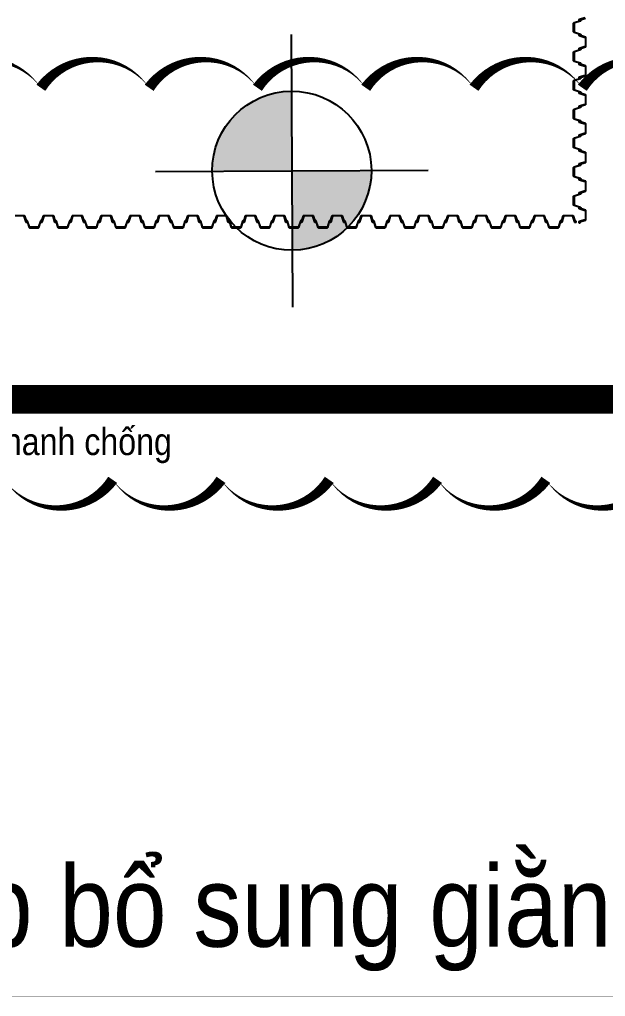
# Model space of a CAD drawing. Header units: millimetres. Extents: x -383953 to 676589, y -101685 to 196247.
# Drawn here: x 180700 to 196931, y -16955 to 10132 of the extents above; entities that cross this region are included whole.
import ezdxf
from ezdxf.enums import TextEntityAlignment as Align

# ---------------------------------------------------------------- set-up
doc = ezdxf.new("R2010")
doc.units = ezdxf.units.MM
doc.layers.get('0').update_dxf_attribs({"lineweight": 20})
doc.layers.add('NDC_S_DIM', color=1, linetype='Continuous', lineweight=15)
doc.layers.add('SHEET Pile', color=2, linetype='Continuous')
doc.layers.add('새 블$0$boring point', color=2, linetype='Continuous')
doc.styles.add('NDC_ARIAL', font='arial.ttf', dxfattribs={"width": 0.85})

# ---------------------------------------------------------------- blocks, each defined once
blk = doc.blocks.new('새 블$0$A$C76023817')
at = {"layer": '새 블$0$boring point'}
h = blk.add_hatch(color=3, dxfattribs=at)
edge = h.paths.add_edge_path()
edge.add_line((0, 0), (0, 1378))
edge.add_ellipse((0, 0), major_axis=(-120, 1373), ratio=1, start_angle=-5.0166, end_angle=84.9834)
edge.add_line((-1378, 0), (0, 0))
h = blk.add_hatch(color=3, dxfattribs=at)
edge = h.paths.add_edge_path()
edge.add_line((0, 0), (0, -1378))
edge.add_ellipse((0, 0), major_axis=(-120, 1373), ratio=1, start_angle=174.9834, end_angle=264.9834)
edge.add_line((1378, 0), (0, 0))
at = {"layer": '새 블$0$boring point', "color": 3}
for p, q in [((0, 2362), (0, -2362)), ((-2362, 0), (2362, 0))]:
    blk.add_line(p, q, dxfattribs=at)
blk.add_ellipse((0, 0), major_axis=(-2, 1378), ratio=1, start_param=4.710742435276957, end_param=10.99392774245654, dxfattribs=at)
blk = doc.blocks.new('mbhk')
at = {"layer": '새 블$0$boring point', "color": 3, "xscale": 0.001599999995588582, "yscale": 0.001599999995588582, "zscale": 0.001599999995588582, "rotation": 0.2665113246747969}
blk.add_blockref('새 블$0$A$C76023817', (188.642, -84.359), dxfattribs=at)

msp = doc.modelspace()

# ---------------------------------------------------------------- linework, layer by layer
at = {"layer": 'NDC_S_DIM', "color": 7}
for points in [[(199290, 8240, 0, 300, 0.5205671), (196290, 8240, 0, 300, 0.5205671), (193290, 8240, 0, 300, 0.5205671), (190290, 8240, 0, 300, 0.5205671), (187290, 8240, 0, 300, 0.5205671), (184290, 8240, 0, 300, 0.5205671), (181290, 8240, 0, 300, 0.5205671), (178290, 8240, 0, 300, 0.5205671), (175290, 8240, 0, 300, 0.5205671), (172290, 8240, 0, 300, 0.5205671), (169290, 8240, 0, 300, 0.5205671), (166290, 8240, 0, 300, 0.5205671), (163290, 8240, 0, 300, 0.5205671)], [(162280, -2630, 0, 300, 0.5205671), (165280, -2630, 0, 300, 0.5205671), (168280, -2630, 0, 300, 0.5205671), (171280, -2630, 0, 300, 0.5205671), (174280, -2630, 0, 300, 0.5205671), (177280, -2630, 0, 300, 0.5205671), (180280, -2630, 0, 300, 0.5205671), (183280, -2630, 0, 300, 0.5205671), (186280, -2630, 0, 300, 0.5205671), (189280, -2630, 0, 300, 0.5205671), (192280, -2630, 0, 300, 0.5205671), (195280, -2630, 0, 300, 0.5205671), (198280, -2630, 0, 300, 0.5205671)]]:
    msp.add_lwpolyline(points, format="xyseb", dxfattribs=at)
at = {"layer": 'NDC_S_DIM', "ltscale": 100, "const_width": 800}
msp.add_lwpolyline([(153600, -400), (199400, -400)], dxfattribs=at)
at = {"layer": 'NDC_S_DIM', "color": 7, "const_width": 10}
msp.add_lwpolyline([(147280, -2630), (147280, -16950), (268410, -16950)], dxfattribs=at)
at = {"layer": 'SHEET Pile'}
for points in [[(196235.7, 10089), (196072.5, 10039, 0.2992329), (196062.8, 10024.1), (196062.8, 9795.9, 0.2992329), (196072.5, 9781), (196236, 9730.8, -0.2992329), (196245.5, 9716.4), (196245.5, 9709, -0.5351003), (196225.1, 9695.2), (196209, 9700.9, -0.2992329), (196207.2, 9703.6), (196207.2, 9711, -0.5393699), (196211.4, 9713.7), (196228.6, 9706.3, 0.5393699), (196232.8, 9709), (196232.8, 9716.4, 0.2992329), (196231, 9719.1), (196059.8, 9772.6, -0.2992329), (196050, 9787.5), (196050, 10032.5, -0.2992329), (196059.8, 10047.4), (196231, 10100.9, 0.2992329), (196232.8, 10103.6), (196232.8, 10111, 0.5393699), (196228.6, 10113.7), (196211.4, 10106.3, -0.5393699), (196207.2, 10109), (196207.2, 10116.4, -0.2992329), (196209, 10119.1), (196225.1, 10124.8, -0.5351003), (196245.5, 10111), (196245.5, 10103.6, -0.2992329), (196236, 10089.2)], [(196367.5, 10181), (196204, 10130.8, 0.2992329), (196194.5, 10116.4), (196194.5, 10109, 0.5351003), (196214.9, 10095.2), (196231, 10100.9, 0.2992329), (196232.8, 10103.6), (196232.8, 10111, 0.5393699), (196228.6, 10113.7), (196211.4, 10106.3, -0.5393699), (196207.2, 10109), (196207.2, 10116.4, -0.2992329), (196209, 10119.1), (196380.2, 10172.6, 0.2992329)], [(196204.3, 9689), (196367.5, 9639, -0.2992329), (196377.2, 9624.1), (196377.2, 9395.9, -0.2992329), (196367.5, 9381), (196204, 9330.8, 0.2992329), (196194.5, 9316.4), (196194.5, 9309, 0.5351003), (196214.9, 9295.2), (196231, 9300.9, 0.2992329), (196232.8, 9303.6), (196232.8, 9311, 0.5393699), (196228.6, 9313.7), (196211.4, 9306.3, -0.5393699), (196207.2, 9309), (196207.2, 9316.4, -0.2992329), (196209, 9319.1), (196380.2, 9372.6, 0.2992329), (196390, 9387.5), (196390, 9632.5, 0.2992329), (196380.2, 9647.4), (196209, 9700.9, -0.2992329), (196207.2, 9703.6), (196207.2, 9711, -0.5393699), (196211.4, 9713.7), (196228.6, 9706.3, 0.5393699), (196232.8, 9709), (196232.8, 9716.4, 0.2992329), (196231, 9719.1), (196214.9, 9724.8, 0.5351003), (196194.5, 9711), (196194.5, 9703.6, 0.2992329), (196204, 9689.2)], [(196235.7, 9289), (196072.5, 9239, 0.2992329), (196062.8, 9224.1), (196062.8, 8995.9, 0.2992329), (196072.5, 8981), (196236, 8930.8, -0.2992329), (196245.5, 8916.4), (196245.5, 8909, -0.5351003), (196225.1, 8895.2), (196209, 8900.9, -0.2992329), (196207.2, 8903.6), (196207.2, 8911, -0.5393699), (196211.4, 8913.7), (196228.6, 8906.3, 0.5393699), (196232.8, 8909), (196232.8, 8916.4, 0.2992329), (196231, 8919.1), (196059.8, 8972.6, -0.2992329), (196050, 8987.5), (196050, 9232.5, -0.2992329), (196059.8, 9247.4), (196231, 9300.9, 0.2992329), (196232.8, 9303.6), (196232.8, 9311, 0.5393699), (196228.6, 9313.7), (196211.4, 9306.3, -0.5393699), (196207.2, 9309), (196207.2, 9316.4, -0.2992329), (196209, 9319.1), (196225.1, 9324.8, -0.5351003), (196245.5, 9311), (196245.5, 9303.6, -0.2992329), (196236, 9289.2)], [(196204.3, 8889), (196367.5, 8839, -0.2992329), (196377.2, 8824.1), (196377.2, 8595.9, -0.2992329), (196367.5, 8581), (196204, 8530.8, 0.2992329), (196194.5, 8516.4), (196194.5, 8509, 0.5351003), (196214.9, 8495.2), (196231, 8500.9, 0.2992329), (196232.8, 8503.6), (196232.8, 8511, 0.5393699), (196228.6, 8513.7), (196211.4, 8506.3, -0.5393699), (196207.2, 8509), (196207.2, 8516.4, -0.2992329), (196209, 8519.1), (196380.2, 8572.6, 0.2992329), (196390, 8587.5), (196390, 8832.5, 0.2992329), (196380.2, 8847.4), (196209, 8900.9, -0.2992329), (196207.2, 8903.6), (196207.2, 8911, -0.5393699), (196211.4, 8913.7), (196228.6, 8906.3, 0.5393699), (196232.8, 8909), (196232.8, 8916.4, 0.2992329), (196231, 8919.1), (196214.9, 8924.8, 0.5351003), (196194.5, 8911), (196194.5, 8903.6, 0.2992329), (196204, 8889.2)], [(196235.7, 8489), (196072.5, 8439, 0.2992329), (196062.8, 8424.1), (196062.8, 8195.9, 0.2992329), (196072.5, 8181), (196236, 8130.8, -0.2992329), (196245.5, 8116.4), (196245.5, 8109, -0.5351003), (196225.1, 8095.2), (196209, 8100.9, -0.2992329), (196207.2, 8103.6), (196207.2, 8111, -0.5393699), (196211.4, 8113.7), (196228.6, 8106.3, 0.5393699), (196232.8, 8109), (196232.8, 8116.4, 0.2992329), (196231, 8119.1), (196059.8, 8172.6, -0.2992329), (196050, 8187.5), (196050, 8432.5, -0.2992329), (196059.8, 8447.4), (196231, 8500.9, 0.2992329), (196232.8, 8503.6), (196232.8, 8511, 0.5393699), (196228.6, 8513.7), (196211.4, 8506.3, -0.5393699), (196207.2, 8509), (196207.2, 8516.4, -0.2992329), (196209, 8519.1), (196225.1, 8524.8, -0.5351003), (196245.5, 8511), (196245.5, 8503.6, -0.2992329), (196236, 8489.2)], [(196204.3, 8089), (196367.5, 8039, -0.2992329), (196377.2, 8024.1), (196377.2, 7795.9, -0.2992329), (196367.5, 7781), (196204, 7730.8, 0.2992329), (196194.5, 7716.4), (196194.5, 7709, 0.5351003), (196214.9, 7695.2), (196231, 7700.9, 0.2992329), (196232.8, 7703.6), (196232.8, 7711, 0.5393699), (196228.6, 7713.7), (196211.4, 7706.3, -0.5393699), (196207.2, 7709), (196207.2, 7716.4, -0.2992329), (196209, 7719.1), (196380.2, 7772.6, 0.2992329), (196390, 7787.5), (196390, 8032.5, 0.2992329), (196380.2, 8047.4), (196209, 8100.9, -0.2992329), (196207.2, 8103.6), (196207.2, 8111, -0.5393699), (196211.4, 8113.7), (196228.6, 8106.3, 0.5393699), (196232.8, 8109), (196232.8, 8116.4, 0.2992329), (196231, 8119.1), (196214.9, 8124.8, 0.5351003), (196194.5, 8111), (196194.5, 8103.6, 0.2992329), (196204, 8089.2)], [(196235.7, 7689), (196072.5, 7639, 0.2992329), (196062.8, 7624.1), (196062.8, 7395.9, 0.2992329), (196072.5, 7381), (196236, 7330.8, -0.2992329), (196245.5, 7316.4), (196245.5, 7309, -0.5351003), (196225.1, 7295.2), (196209, 7300.9, -0.2992329), (196207.2, 7303.6), (196207.2, 7311, -0.5393699), (196211.4, 7313.7), (196228.6, 7306.3, 0.5393699), (196232.8, 7309), (196232.8, 7316.4, 0.2992329), (196231, 7319.1), (196059.8, 7372.6, -0.2992329), (196050, 7387.5), (196050, 7632.5, -0.2992329), (196059.8, 7647.4), (196231, 7700.9, 0.2992329), (196232.8, 7703.6), (196232.8, 7711, 0.5393699), (196228.6, 7713.7), (196211.4, 7706.3, -0.5393699), (196207.2, 7709), (196207.2, 7716.4, -0.2992329), (196209, 7719.1), (196225.1, 7724.8, -0.5351003), (196245.5, 7711), (196245.5, 7703.6, -0.2992329), (196236, 7689.2)], [(196204.3, 7289), (196367.5, 7239, -0.2992329), (196377.2, 7224.1), (196377.2, 6995.9, -0.2992329), (196367.5, 6981), (196204, 6930.8, 0.2992329), (196194.5, 6916.4), (196194.5, 6909, 0.5351003), (196214.9, 6895.2), (196231, 6900.9, 0.2992329), (196232.8, 6903.6), (196232.8, 6911, 0.5393699), (196228.6, 6913.7), (196211.4, 6906.3, -0.5393699), (196207.2, 6909), (196207.2, 6916.4, -0.2992329), (196209, 6919.1), (196380.2, 6972.6, 0.2992329), (196390, 6987.5), (196390, 7232.5, 0.2992329), (196380.2, 7247.4), (196209, 7300.9, -0.2992329), (196207.2, 7303.6), (196207.2, 7311, -0.5393699), (196211.4, 7313.7), (196228.6, 7306.3, 0.5393699), (196232.8, 7309), (196232.8, 7316.4, 0.2992329), (196231, 7319.1), (196214.9, 7324.8, 0.5351003), (196194.5, 7311), (196194.5, 7303.6, 0.2992329), (196204, 7289.2)], [(196235.7, 6889), (196072.5, 6839, 0.2992329), (196062.8, 6824.1), (196062.8, 6595.9, 0.2992329), (196072.5, 6581), (196236, 6530.8, -0.2992329), (196245.5, 6516.4), (196245.5, 6509, -0.5351003), (196225.1, 6495.2), (196209, 6500.9, -0.2992329), (196207.2, 6503.6), (196207.2, 6511, -0.5393699), (196211.4, 6513.7), (196228.6, 6506.3, 0.5393699), (196232.8, 6509), (196232.8, 6516.4, 0.2992329), (196231, 6519.1), (196059.8, 6572.6, -0.2992329), (196050, 6587.5), (196050, 6832.5, -0.2992329), (196059.8, 6847.4), (196231, 6900.9, 0.2992329), (196232.8, 6903.6), (196232.8, 6911, 0.5393699), (196228.6, 6913.7), (196211.4, 6906.3, -0.5393699), (196207.2, 6909), (196207.2, 6916.4, -0.2992329), (196209, 6919.1), (196225.1, 6924.8, -0.5351003), (196245.5, 6911), (196245.5, 6903.6, -0.2992329), (196236, 6889.2)], [(196204.3, 6489), (196367.5, 6439, -0.2992329), (196377.2, 6424.1), (196377.2, 6195.9, -0.2992329), (196367.5, 6181), (196204, 6130.8, 0.2992329), (196194.5, 6116.4), (196194.5, 6109, 0.5351003), (196214.9, 6095.2), (196231, 6100.9, 0.2992329), (196232.8, 6103.6), (196232.8, 6111, 0.5393699), (196228.6, 6113.7), (196211.4, 6106.3, -0.5393699), (196207.2, 6109), (196207.2, 6116.4, -0.2992329), (196209, 6119.1), (196380.2, 6172.6, 0.2992329), (196390, 6187.5), (196390, 6432.5, 0.2992329), (196380.2, 6447.4), (196209, 6500.9, -0.2992329), (196207.2, 6503.6), (196207.2, 6511, -0.5393699), (196211.4, 6513.7), (196228.6, 6506.3, 0.5393699), (196232.8, 6509), (196232.8, 6516.4, 0.2992329), (196231, 6519.1), (196214.9, 6524.8, 0.5351003), (196194.5, 6511), (196194.5, 6503.6, 0.2992329), (196204, 6489.2)], [(196235.7, 6089), (196072.5, 6039, 0.2992329), (196062.8, 6024.1), (196062.8, 5795.9, 0.2992329), (196072.5, 5781), (196236, 5730.8, -0.2992329), (196245.5, 5716.4), (196245.5, 5709, -0.5351003), (196225.1, 5695.2), (196209, 5700.9, -0.2992329), (196207.2, 5703.6), (196207.2, 5711, -0.5393699), (196211.4, 5713.7), (196228.6, 5706.3, 0.5393699), (196232.8, 5709), (196232.8, 5716.4, 0.2992329), (196231, 5719.1), (196059.8, 5772.6, -0.2992329), (196050, 5787.5), (196050, 6032.5, -0.2992329), (196059.8, 6047.4), (196231, 6100.9, 0.2992329), (196232.8, 6103.6), (196232.8, 6111, 0.5393699), (196228.6, 6113.7), (196211.4, 6106.3, -0.5393699), (196207.2, 6109), (196207.2, 6116.4, -0.2992329), (196209, 6119.1), (196225.1, 6124.8, -0.5351003), (196245.5, 6111), (196245.5, 6103.6, -0.2992329), (196236, 6089.2)], [(196204.3, 5689), (196367.5, 5639, -0.2992329), (196377.2, 5624.1), (196377.2, 5395.9, -0.2992329), (196367.5, 5381), (196204, 5330.8, 0.2992329), (196194.5, 5316.4), (196194.5, 5309, 0.5351003), (196214.9, 5295.2), (196231, 5300.9, 0.2992329), (196232.8, 5303.6), (196232.8, 5311, 0.5393699), (196228.6, 5313.7), (196211.4, 5306.3, -0.5393699), (196207.2, 5309), (196207.2, 5316.4, -0.2992329), (196209, 5319.1), (196380.2, 5372.6, 0.2992329), (196390, 5387.5), (196390, 5632.5, 0.2992329), (196380.2, 5647.4), (196209, 5700.9, -0.2992329), (196207.2, 5703.6), (196207.2, 5711, -0.5393699), (196211.4, 5713.7), (196228.6, 5706.3, 0.5393699), (196232.8, 5709), (196232.8, 5716.4, 0.2992329), (196231, 5719.1), (196214.9, 5724.8, 0.5351003), (196194.5, 5711), (196194.5, 5703.6, 0.2992329), (196204, 5689.2)], [(196235.7, 5289), (196072.5, 5239, 0.2992329), (196062.8, 5224.1), (196062.8, 4995.9, 0.2992329), (196072.5, 4981), (196236, 4930.8, -0.2992329), (196245.5, 4916.4), (196245.5, 4909, -0.5351003), (196225.1, 4895.2), (196209, 4900.9, -0.2992329), (196207.2, 4903.6), (196207.2, 4911, -0.5393699), (196211.4, 4913.7), (196228.6, 4906.3, 0.5393699), (196232.8, 4909), (196232.8, 4916.4, 0.2992329), (196231, 4919.1), (196059.8, 4972.6, -0.2992329), (196050, 4987.5), (196050, 5232.5, -0.2992329), (196059.8, 5247.4), (196231, 5300.9, 0.2992329), (196232.8, 5303.6), (196232.8, 5311, 0.5393699), (196228.6, 5313.7), (196211.4, 5306.3, -0.5393699), (196207.2, 5309), (196207.2, 5316.4, -0.2992329), (196209, 5319.1), (196225.1, 5324.8, -0.5351003), (196245.5, 5311), (196245.5, 5303.6, -0.2992329), (196236, 5289.2)], [(196204.3, 4889), (196367.5, 4839, -0.2992329), (196377.2, 4824.1), (196377.2, 4595.9, -0.2992329), (196367.5, 4581), (196204, 4530.8, 0.2992329), (196194.5, 4516.4), (196194.5, 4509, 0.5351003), (196214.9, 4495.2), (196231, 4500.9, 0.2992329), (196232.8, 4503.6), (196232.8, 4511, 0.5393699), (196228.6, 4513.7), (196211.4, 4506.3, -0.5393699), (196207.2, 4509), (196207.2, 4516.4, -0.2992329), (196209, 4519.1), (196380.2, 4572.6, 0.2992329), (196390, 4587.5), (196390, 4832.5, 0.2992329), (196380.2, 4847.4), (196209, 4900.9, -0.2992329), (196207.2, 4903.6), (196207.2, 4911, -0.5393699), (196211.4, 4913.7), (196228.6, 4906.3, 0.5393699), (196232.8, 4909), (196232.8, 4916.4, 0.2992329), (196231, 4919.1), (196214.9, 4924.8, 0.5351003), (196194.5, 4911), (196194.5, 4903.6, 0.2992329), (196204, 4889.2)], [(180577.5, 4700.2), (180822.5, 4700.2, -0.2992329), (180837.4, 4690.4), (180890.9, 4519.2, 0.2992329), (180893.6, 4517.4), (180901, 4517.4, 0.5393699), (180903.7, 4521.5), (180896.3, 4538.8, -0.5393699), (180899, 4542.9), (180906.4, 4542.9, -0.2992329), (180909.1, 4541.1), (180914.8, 4525.1, -0.5351003), (180901, 4504.6), (180893.6, 4504.6, -0.2992329), (180879.2, 4514.1)], [(180879, 4514.4), (180829, 4677.6, 0.2992329), (180814.1, 4687.4), (180585.9, 4687.4, 0.2992329)], [(181679, 4514.4), (181629, 4677.6, 0.2992329), (181614.1, 4687.4), (181385.9, 4687.4, 0.2992329), (181371, 4677.6), (181320.8, 4514.1, -0.2992329), (181306.4, 4504.6), (181299, 4504.6, -0.5351003), (181285.2, 4525.1), (181290.9, 4541.1, -0.2992329), (181293.6, 4542.9), (181301, 4542.9, -0.5393699), (181303.7, 4538.8), (181296.3, 4521.5, 0.5393699), (181299, 4517.4), (181306.4, 4517.4, 0.2992329), (181309.1, 4519.2), (181362.6, 4690.4, -0.2992329), (181377.5, 4700.2), (181622.5, 4700.2, -0.2992329), (181637.4, 4690.4), (181690.9, 4519.2, 0.2992329), (181693.6, 4517.4), (181701, 4517.4, 0.5393699), (181703.7, 4521.5), (181696.3, 4538.8, -0.5393699), (181699, 4542.9), (181706.4, 4542.9, -0.2992329), (181709.1, 4541.1), (181714.8, 4525.1, -0.5351003), (181701, 4504.6), (181693.6, 4504.6, -0.2992329), (181679.2, 4514.1)], [(182479, 4514.4), (182429, 4677.6, 0.2992329), (182414.1, 4687.4), (182185.9, 4687.4, 0.2992329), (182171, 4677.6), (182120.8, 4514.1, -0.2992329), (182106.4, 4504.6), (182099, 4504.6, -0.5351003), (182085.2, 4525.1), (182090.9, 4541.1, -0.2992329), (182093.6, 4542.9), (182101, 4542.9, -0.5393699), (182103.7, 4538.8), (182096.3, 4521.5, 0.5393699), (182099, 4517.4), (182106.4, 4517.4, 0.2992329), (182109.1, 4519.2), (182162.6, 4690.4, -0.2992329), (182177.5, 4700.2), (182422.5, 4700.2, -0.2992329), (182437.4, 4690.4), (182490.9, 4519.2, 0.2992329), (182493.6, 4517.4), (182501, 4517.4, 0.5393699), (182503.7, 4521.5), (182496.3, 4538.8, -0.5393699), (182499, 4542.9), (182506.4, 4542.9, -0.2992329), (182509.1, 4541.1), (182514.8, 4525.1, -0.5351003), (182501, 4504.6), (182493.6, 4504.6, -0.2992329), (182479.2, 4514.1)], [(183279, 4514.4), (183229, 4677.6, 0.2992329), (183214.1, 4687.4), (182985.9, 4687.4, 0.2992329), (182971, 4677.6), (182920.8, 4514.1, -0.2992329), (182906.4, 4504.6), (182899, 4504.6, -0.5351003), (182885.2, 4525.1), (182890.9, 4541.1, -0.2992329), (182893.6, 4542.9), (182901, 4542.9, -0.5393699), (182903.7, 4538.8), (182896.3, 4521.5, 0.5393699), (182899, 4517.4), (182906.4, 4517.4, 0.2992329), (182909.1, 4519.2), (182962.6, 4690.4, -0.2992329), (182977.5, 4700.2), (183222.5, 4700.2, -0.2992329), (183237.4, 4690.4), (183290.9, 4519.2, 0.2992329), (183293.6, 4517.4), (183301, 4517.4, 0.5393699), (183303.7, 4521.5), (183296.3, 4538.8, -0.5393699), (183299, 4542.9), (183306.4, 4542.9, -0.2992329), (183309.1, 4541.1), (183314.8, 4525.1, -0.5351003), (183301, 4504.6), (183293.6, 4504.6, -0.2992329), (183279.2, 4514.1)], [(184079, 4514.4), (184029, 4677.6, 0.2992329), (184014.1, 4687.4), (183785.9, 4687.4, 0.2992329), (183771, 4677.6), (183720.8, 4514.1, -0.2992329), (183706.4, 4504.6), (183699, 4504.6, -0.5351003), (183685.2, 4525.1), (183690.9, 4541.1, -0.2992329), (183693.6, 4542.9), (183701, 4542.9, -0.5393699), (183703.7, 4538.8), (183696.3, 4521.5, 0.5393699), (183699, 4517.4), (183706.4, 4517.4, 0.2992329), (183709.1, 4519.2), (183762.6, 4690.4, -0.2992329), (183777.5, 4700.2), (184022.5, 4700.2, -0.2992329), (184037.4, 4690.4), (184090.9, 4519.2, 0.2992329), (184093.6, 4517.4), (184101, 4517.4, 0.5393699), (184103.7, 4521.5), (184096.3, 4538.8, -0.5393699), (184099, 4542.9), (184106.4, 4542.9, -0.2992329), (184109.1, 4541.1), (184114.8, 4525.1, -0.5351003), (184101, 4504.6), (184093.6, 4504.6, -0.2992329), (184079.2, 4514.1)], [(184879, 4514.4), (184829, 4677.6, 0.2992329), (184814.1, 4687.4), (184585.9, 4687.4, 0.2992329), (184571, 4677.6), (184520.8, 4514.1, -0.2992329), (184506.4, 4504.6), (184499, 4504.6, -0.5351003), (184485.2, 4525.1), (184490.9, 4541.1, -0.2992329), (184493.6, 4542.9), (184501, 4542.9, -0.5393699), (184503.7, 4538.8), (184496.3, 4521.5, 0.5393699), (184499, 4517.4), (184506.4, 4517.4, 0.2992329), (184509.1, 4519.2), (184562.6, 4690.4, -0.2992329), (184577.5, 4700.2), (184822.5, 4700.2, -0.2992329), (184837.4, 4690.4), (184890.9, 4519.2, 0.2992329), (184893.6, 4517.4), (184901, 4517.4, 0.5393699), (184903.7, 4521.5), (184896.3, 4538.8, -0.5393699), (184899, 4542.9), (184906.4, 4542.9, -0.2992329), (184909.1, 4541.1), (184914.8, 4525.1, -0.5351003), (184901, 4504.6), (184893.6, 4504.6, -0.2992329), (184879.2, 4514.1)], [(185679, 4514.4), (185629, 4677.6, 0.2992329), (185614.1, 4687.4), (185385.9, 4687.4, 0.2992329), (185371, 4677.6), (185320.8, 4514.1, -0.2992329), (185306.4, 4504.6), (185299, 4504.6, -0.5351003), (185285.2, 4525.1), (185290.9, 4541.1, -0.2992329), (185293.6, 4542.9), (185301, 4542.9, -0.5393699), (185303.7, 4538.8), (185296.3, 4521.5, 0.5393699), (185299, 4517.4), (185306.4, 4517.4, 0.2992329), (185309.1, 4519.2), (185362.6, 4690.4, -0.2992329), (185377.5, 4700.2), (185622.5, 4700.2, -0.2992329), (185637.4, 4690.4), (185690.9, 4519.2, 0.2992329), (185693.6, 4517.4), (185701, 4517.4, 0.5393699), (185703.7, 4521.5), (185696.3, 4538.8, -0.5393699), (185699, 4542.9), (185706.4, 4542.9, -0.2992329), (185709.1, 4541.1), (185714.8, 4525.1, -0.5351003), (185701, 4504.6), (185693.6, 4504.6, -0.2992329), (185679.2, 4514.1)], [(186479, 4514.4), (186429, 4677.6, 0.2992329), (186414.1, 4687.4), (186185.9, 4687.4, 0.2992329), (186171, 4677.6), (186120.8, 4514.1, -0.2992329), (186106.4, 4504.6), (186099, 4504.6, -0.5351003), (186085.2, 4525.1), (186090.9, 4541.1, -0.2992329), (186093.6, 4542.9), (186101, 4542.9, -0.5393699), (186103.7, 4538.8), (186096.3, 4521.5, 0.5393699), (186099, 4517.4), (186106.4, 4517.4, 0.2992329), (186109.1, 4519.2), (186162.6, 4690.4, -0.2992329), (186177.5, 4700.2), (186422.5, 4700.2, -0.2992329), (186437.4, 4690.4), (186490.9, 4519.2, 0.2992329), (186493.6, 4517.4), (186501, 4517.4, 0.5393699), (186503.7, 4521.5), (186496.3, 4538.8, -0.5393699), (186499, 4542.9), (186506.4, 4542.9, -0.2992329), (186509.1, 4541.1), (186514.8, 4525.1, -0.5351003), (186501, 4504.6), (186493.6, 4504.6, -0.2992329), (186479.2, 4514.1)], [(187279, 4514.4), (187229, 4677.6, 0.2992329), (187214.1, 4687.4), (186985.9, 4687.4, 0.2992329), (186971, 4677.6), (186920.8, 4514.1, -0.2992329), (186906.4, 4504.6), (186899, 4504.6, -0.5351003), (186885.2, 4525.1), (186890.9, 4541.1, -0.2992329), (186893.6, 4542.9), (186901, 4542.9, -0.5393699), (186903.7, 4538.8), (186896.3, 4521.5, 0.5393699), (186899, 4517.4), (186906.4, 4517.4, 0.2992329), (186909.1, 4519.2), (186962.6, 4690.4, -0.2992329), (186977.5, 4700.2), (187222.5, 4700.2, -0.2992329), (187237.4, 4690.4), (187290.9, 4519.2, 0.2992329), (187293.6, 4517.4), (187301, 4517.4, 0.5393699), (187303.7, 4521.5), (187296.3, 4538.8, -0.5393699), (187299, 4542.9), (187306.4, 4542.9, -0.2992329), (187309.1, 4541.1), (187314.8, 4525.1, -0.5351003), (187301, 4504.6), (187293.6, 4504.6, -0.2992329), (187279.2, 4514.1)], [(188079, 4514.4), (188029, 4677.6, 0.2992329), (188014.1, 4687.4), (187785.9, 4687.4, 0.2992329), (187771, 4677.6), (187720.8, 4514.1, -0.2992329), (187706.4, 4504.6), (187699, 4504.6, -0.5351003), (187685.2, 4525.1), (187690.9, 4541.1, -0.2992329), (187693.6, 4542.9), (187701, 4542.9, -0.5393699), (187703.7, 4538.8), (187696.3, 4521.5, 0.5393699), (187699, 4517.4), (187706.4, 4517.4, 0.2992329), (187709.1, 4519.2), (187762.6, 4690.4, -0.2992329), (187777.5, 4700.2), (188022.5, 4700.2, -0.2992329), (188037.4, 4690.4), (188090.9, 4519.2, 0.2992329), (188093.6, 4517.4), (188101, 4517.4, 0.5393699), (188103.7, 4521.5), (188096.3, 4538.8, -0.5393699), (188099, 4542.9), (188106.4, 4542.9, -0.2992329), (188109.1, 4541.1), (188114.8, 4525.1, -0.5351003), (188101, 4504.6), (188093.6, 4504.6, -0.2992329), (188079.2, 4514.1)], [(188879, 4514.4), (188829, 4677.6, 0.2992329), (188814.1, 4687.4), (188585.9, 4687.4, 0.2992329), (188571, 4677.6), (188520.8, 4514.1, -0.2992329), (188506.4, 4504.6), (188499, 4504.6, -0.5351003), (188485.2, 4525.1), (188490.9, 4541.1, -0.2992329), (188493.6, 4542.9), (188501, 4542.9, -0.5393699), (188503.7, 4538.8), (188496.3, 4521.5, 0.5393699), (188499, 4517.4), (188506.4, 4517.4, 0.2992329), (188509.1, 4519.2), (188562.6, 4690.4, -0.2992329), (188577.5, 4700.2), (188822.5, 4700.2, -0.2992329), (188837.4, 4690.4), (188890.9, 4519.2, 0.2992329), (188893.6, 4517.4), (188901, 4517.4, 0.5393699), (188903.7, 4521.5), (188896.3, 4538.8, -0.5393699), (188899, 4542.9), (188906.4, 4542.9, -0.2992329), (188909.1, 4541.1), (188914.8, 4525.1, -0.5351003), (188901, 4504.6), (188893.6, 4504.6, -0.2992329), (188879.2, 4514.1)], [(189679, 4514.4), (189629, 4677.6, 0.2992329), (189614.1, 4687.4), (189385.9, 4687.4, 0.2992329), (189371, 4677.6), (189320.8, 4514.1, -0.2992329), (189306.4, 4504.6), (189299, 4504.6, -0.5351003), (189285.2, 4525.1), (189290.9, 4541.1, -0.2992329), (189293.6, 4542.9), (189301, 4542.9, -0.5393699), (189303.7, 4538.8), (189296.3, 4521.5, 0.5393699), (189299, 4517.4), (189306.4, 4517.4, 0.2992329), (189309.1, 4519.2), (189362.6, 4690.4, -0.2992329), (189377.5, 4700.2), (189622.5, 4700.2, -0.2992329), (189637.4, 4690.4), (189690.9, 4519.2, 0.2992329), (189693.6, 4517.4), (189701, 4517.4, 0.5393699), (189703.7, 4521.5), (189696.3, 4538.8, -0.5393699), (189699, 4542.9), (189706.4, 4542.9, -0.2992329), (189709.1, 4541.1), (189714.8, 4525.1, -0.5351003), (189701, 4504.6), (189693.6, 4504.6, -0.2992329), (189679.2, 4514.1)], [(190479, 4514.4), (190429, 4677.6, 0.2992329), (190414.1, 4687.4), (190185.9, 4687.4, 0.2992329), (190171, 4677.6), (190120.8, 4514.1, -0.2992329), (190106.4, 4504.6), (190099, 4504.6, -0.5351003), (190085.2, 4525.1), (190090.9, 4541.1, -0.2992329), (190093.6, 4542.9), (190101, 4542.9, -0.5393699), (190103.7, 4538.8), (190096.3, 4521.5, 0.5393699), (190099, 4517.4), (190106.4, 4517.4, 0.2992329), (190109.1, 4519.2), (190162.6, 4690.4, -0.2992329), (190177.5, 4700.2), (190422.5, 4700.2, -0.2992329), (190437.4, 4690.4), (190490.9, 4519.2, 0.2992329), (190493.6, 4517.4), (190501, 4517.4, 0.5393699), (190503.7, 4521.5), (190496.3, 4538.8, -0.5393699), (190499, 4542.9), (190506.4, 4542.9, -0.2992329), (190509.1, 4541.1), (190514.8, 4525.1, -0.5351003), (190501, 4504.6), (190493.6, 4504.6, -0.2992329), (190479.2, 4514.1)], [(191279, 4514.4), (191229, 4677.6, 0.2992329), (191214.1, 4687.4), (190985.9, 4687.4, 0.2992329), (190971, 4677.6), (190920.8, 4514.1, -0.2992329), (190906.4, 4504.6), (190899, 4504.6, -0.5351003), (190885.2, 4525.1), (190890.9, 4541.1, -0.2992329), (190893.6, 4542.9), (190901, 4542.9, -0.5393699), (190903.7, 4538.8), (190896.3, 4521.5, 0.5393699), (190899, 4517.4), (190906.4, 4517.4, 0.2992329), (190909.1, 4519.2), (190962.6, 4690.4, -0.2992329), (190977.5, 4700.2), (191222.5, 4700.2, -0.2992329), (191237.4, 4690.4), (191290.9, 4519.2, 0.2992329), (191293.6, 4517.4), (191301, 4517.4, 0.5393699), (191303.7, 4521.5), (191296.3, 4538.8, -0.5393699), (191299, 4542.9), (191306.4, 4542.9, -0.2992329), (191309.1, 4541.1), (191314.8, 4525.1, -0.5351003), (191301, 4504.6), (191293.6, 4504.6, -0.2992329), (191279.2, 4514.1)], [(192079, 4514.4), (192029, 4677.6, 0.2992329), (192014.1, 4687.4), (191785.9, 4687.4, 0.2992329), (191771, 4677.6), (191720.8, 4514.1, -0.2992329), (191706.4, 4504.6), (191699, 4504.6, -0.5351003), (191685.2, 4525.1), (191690.9, 4541.1, -0.2992329), (191693.6, 4542.9), (191701, 4542.9, -0.5393699), (191703.7, 4538.8), (191696.3, 4521.5, 0.5393699), (191699, 4517.4), (191706.4, 4517.4, 0.2992329), (191709.1, 4519.2), (191762.6, 4690.4, -0.2992329), (191777.5, 4700.2), (192022.5, 4700.2, -0.2992329), (192037.4, 4690.4), (192090.9, 4519.2, 0.2992329), (192093.6, 4517.4), (192101, 4517.4, 0.5393699), (192103.7, 4521.5), (192096.3, 4538.8, -0.5393699), (192099, 4542.9), (192106.4, 4542.9, -0.2992329), (192109.1, 4541.1), (192114.8, 4525.1, -0.5351003), (192101, 4504.6), (192093.6, 4504.6, -0.2992329), (192079.2, 4514.1)], [(192879, 4514.4), (192829, 4677.6, 0.2992329), (192814.1, 4687.4), (192585.9, 4687.4, 0.2992329), (192571, 4677.6), (192520.8, 4514.1, -0.2992329), (192506.4, 4504.6), (192499, 4504.6, -0.5351003), (192485.2, 4525.1), (192490.9, 4541.1, -0.2992329), (192493.6, 4542.9), (192501, 4542.9, -0.5393699), (192503.7, 4538.8), (192496.3, 4521.5, 0.5393699), (192499, 4517.4), (192506.4, 4517.4, 0.2992329), (192509.1, 4519.2), (192562.6, 4690.4, -0.2992329), (192577.5, 4700.2), (192822.5, 4700.2, -0.2992329), (192837.4, 4690.4), (192890.9, 4519.2, 0.2992329), (192893.6, 4517.4), (192901, 4517.4, 0.5393699), (192903.7, 4521.5), (192896.3, 4538.8, -0.5393699), (192899, 4542.9), (192906.4, 4542.9, -0.2992329), (192909.1, 4541.1), (192914.8, 4525.1, -0.5351003), (192901, 4504.6), (192893.6, 4504.6, -0.2992329), (192879.2, 4514.1)], [(193679, 4514.4), (193629, 4677.6, 0.2992329), (193614.1, 4687.4), (193385.9, 4687.4, 0.2992329), (193371, 4677.6), (193320.8, 4514.1, -0.2992329), (193306.4, 4504.6), (193299, 4504.6, -0.5351003), (193285.2, 4525.1), (193290.9, 4541.1, -0.2992329), (193293.6, 4542.9), (193301, 4542.9, -0.5393699), (193303.7, 4538.8), (193296.3, 4521.5, 0.5393699), (193299, 4517.4), (193306.4, 4517.4, 0.2992329), (193309.1, 4519.2), (193362.6, 4690.4, -0.2992329), (193377.5, 4700.2), (193622.5, 4700.2, -0.2992329), (193637.4, 4690.4), (193690.9, 4519.2, 0.2992329), (193693.6, 4517.4), (193701, 4517.4, 0.5393699), (193703.7, 4521.5), (193696.3, 4538.8, -0.5393699), (193699, 4542.9), (193706.4, 4542.9, -0.2992329), (193709.1, 4541.1), (193714.8, 4525.1, -0.5351003), (193701, 4504.6), (193693.6, 4504.6, -0.2992329), (193679.2, 4514.1)], [(194479, 4514.4), (194429, 4677.6, 0.2992329), (194414.1, 4687.4), (194185.9, 4687.4, 0.2992329), (194171, 4677.6), (194120.8, 4514.1, -0.2992329), (194106.4, 4504.6), (194099, 4504.6, -0.5351003), (194085.2, 4525.1), (194090.9, 4541.1, -0.2992329), (194093.6, 4542.9), (194101, 4542.9, -0.5393699), (194103.7, 4538.8), (194096.3, 4521.5, 0.5393699), (194099, 4517.4), (194106.4, 4517.4, 0.2992329), (194109.1, 4519.2), (194162.6, 4690.4, -0.2992329), (194177.5, 4700.2), (194422.5, 4700.2, -0.2992329), (194437.4, 4690.4), (194490.9, 4519.2, 0.2992329), (194493.6, 4517.4), (194501, 4517.4, 0.5393699), (194503.7, 4521.5), (194496.3, 4538.8, -0.5393699), (194499, 4542.9), (194506.4, 4542.9, -0.2992329), (194509.1, 4541.1), (194514.8, 4525.1, -0.5351003), (194501, 4504.6), (194493.6, 4504.6, -0.2992329), (194479.2, 4514.1)], [(195279, 4514.4), (195229, 4677.6, 0.2992329), (195214.1, 4687.4), (194985.9, 4687.4, 0.2992329), (194971, 4677.6), (194920.8, 4514.1, -0.2992329), (194906.4, 4504.6), (194899, 4504.6, -0.5351003), (194885.2, 4525.1), (194890.9, 4541.1, -0.2992329), (194893.6, 4542.9), (194901, 4542.9, -0.5393699), (194903.7, 4538.8), (194896.3, 4521.5, 0.5393699), (194899, 4517.4), (194906.4, 4517.4, 0.2992329), (194909.1, 4519.2), (194962.6, 4690.4, -0.2992329), (194977.5, 4700.2), (195222.5, 4700.2, -0.2992329), (195237.4, 4690.4), (195290.9, 4519.2, 0.2992329), (195293.6, 4517.4), (195301, 4517.4, 0.5393699), (195303.7, 4521.5), (195296.3, 4538.8, -0.5393699), (195299, 4542.9), (195306.4, 4542.9, -0.2992329), (195309.1, 4541.1), (195314.8, 4525.1, -0.5351003), (195301, 4504.6), (195293.6, 4504.6, -0.2992329), (195279.2, 4514.1)], [(196079, 4514.4), (196029, 4677.6, 0.2992329), (196014.1, 4687.4), (195785.9, 4687.4, 0.2992329), (195771, 4677.6), (195720.8, 4514.1, -0.2992329), (195706.4, 4504.6), (195699, 4504.6, -0.5351003), (195685.2, 4525.1), (195690.9, 4541.1, -0.2992329), (195693.6, 4542.9), (195701, 4542.9, -0.5393699), (195703.7, 4538.8), (195696.3, 4521.5, 0.5393699), (195699, 4517.4), (195706.4, 4517.4, 0.2992329), (195709.1, 4519.2), (195762.6, 4690.4, -0.2992329), (195777.5, 4700.2), (196022.5, 4700.2, -0.2992329), (196037.4, 4690.4), (196090.9, 4519.2, 0.2992329), (196093.6, 4517.4), (196101, 4517.4, 0.5393699), (196103.7, 4521.5), (196096.3, 4538.8, -0.5393699), (196099, 4542.9), (196106.4, 4542.9, -0.2992329), (196109.1, 4541.1), (196114.8, 4525.1, -0.5351003), (196101, 4504.6), (196093.6, 4504.6, -0.2992329), (196079.2, 4514.1)], [(181279, 4545.9), (181229, 4382.7, -0.2992329), (181214.1, 4372.9), (180985.9, 4372.9, -0.2992329), (180971, 4382.7), (180920.8, 4546.2, 0.2992329), (180906.4, 4555.7), (180899, 4555.7, 0.5351003), (180885.2, 4535.2), (180890.9, 4519.2, 0.2992329), (180893.6, 4517.4), (180901, 4517.4, 0.5393699), (180903.7, 4521.5), (180896.3, 4538.8, -0.5393699), (180899, 4542.9), (180906.4, 4542.9, -0.2992329), (180909.1, 4541.1), (180962.6, 4369.9, 0.2992329), (180977.5, 4360.2), (181222.5, 4360.2, 0.2992329), (181237.4, 4369.9), (181290.9, 4541.1, -0.2992329), (181293.6, 4542.9), (181301, 4542.9, -0.5393699), (181303.7, 4538.8), (181296.3, 4521.5, 0.5393699), (181299, 4517.4), (181306.4, 4517.4, 0.2992329), (181309.1, 4519.2), (181314.8, 4535.2, 0.5351003), (181301, 4555.7), (181293.6, 4555.7, 0.2992329), (181279.2, 4546.2)], [(182079, 4545.9), (182029, 4382.7, -0.2992329), (182014.1, 4372.9), (181785.9, 4372.9, -0.2992329), (181771, 4382.7), (181720.8, 4546.2, 0.2992329), (181706.4, 4555.7), (181699, 4555.7, 0.5351003), (181685.2, 4535.2), (181690.9, 4519.2, 0.2992329), (181693.6, 4517.4), (181701, 4517.4, 0.5393699), (181703.7, 4521.5), (181696.3, 4538.8, -0.5393699), (181699, 4542.9), (181706.4, 4542.9, -0.2992329), (181709.1, 4541.1), (181762.6, 4369.9, 0.2992329), (181777.5, 4360.2), (182022.5, 4360.2, 0.2992329), (182037.4, 4369.9), (182090.9, 4541.1, -0.2992329), (182093.6, 4542.9), (182101, 4542.9, -0.5393699), (182103.7, 4538.8), (182096.3, 4521.5, 0.5393699), (182099, 4517.4), (182106.4, 4517.4, 0.2992329), (182109.1, 4519.2), (182114.8, 4535.2, 0.5351003), (182101, 4555.7), (182093.6, 4555.7, 0.2992329), (182079.2, 4546.2)], [(182879, 4545.9), (182829, 4382.7, -0.2992329), (182814.1, 4372.9), (182585.9, 4372.9, -0.2992329), (182571, 4382.7), (182520.8, 4546.2, 0.2992329), (182506.4, 4555.7), (182499, 4555.7, 0.5351003), (182485.2, 4535.2), (182490.9, 4519.2, 0.2992329), (182493.6, 4517.4), (182501, 4517.4, 0.5393699), (182503.7, 4521.5), (182496.3, 4538.8, -0.5393699), (182499, 4542.9), (182506.4, 4542.9, -0.2992329), (182509.1, 4541.1), (182562.6, 4369.9, 0.2992329), (182577.5, 4360.2), (182822.5, 4360.2, 0.2992329), (182837.4, 4369.9), (182890.9, 4541.1, -0.2992329), (182893.6, 4542.9), (182901, 4542.9, -0.5393699), (182903.7, 4538.8), (182896.3, 4521.5, 0.5393699), (182899, 4517.4), (182906.4, 4517.4, 0.2992329), (182909.1, 4519.2), (182914.8, 4535.2, 0.5351003), (182901, 4555.7), (182893.6, 4555.7, 0.2992329), (182879.2, 4546.2)], [(183679, 4545.9), (183629, 4382.7, -0.2992329), (183614.1, 4372.9), (183385.9, 4372.9, -0.2992329), (183371, 4382.7), (183320.8, 4546.2, 0.2992329), (183306.4, 4555.7), (183299, 4555.7, 0.5351003), (183285.2, 4535.2), (183290.9, 4519.2, 0.2992329), (183293.6, 4517.4), (183301, 4517.4, 0.5393699), (183303.7, 4521.5), (183296.3, 4538.8, -0.5393699), (183299, 4542.9), (183306.4, 4542.9, -0.2992329), (183309.1, 4541.1), (183362.6, 4369.9, 0.2992329), (183377.5, 4360.2), (183622.5, 4360.2, 0.2992329), (183637.4, 4369.9), (183690.9, 4541.1, -0.2992329), (183693.6, 4542.9), (183701, 4542.9, -0.5393699), (183703.7, 4538.8), (183696.3, 4521.5, 0.5393699), (183699, 4517.4), (183706.4, 4517.4, 0.2992329), (183709.1, 4519.2), (183714.8, 4535.2, 0.5351003), (183701, 4555.7), (183693.6, 4555.7, 0.2992329), (183679.2, 4546.2)], [(184479, 4545.9), (184429, 4382.7, -0.2992329), (184414.1, 4372.9), (184185.9, 4372.9, -0.2992329), (184171, 4382.7), (184120.8, 4546.2, 0.2992329), (184106.4, 4555.7), (184099, 4555.7, 0.5351003), (184085.2, 4535.2), (184090.9, 4519.2, 0.2992329), (184093.6, 4517.4), (184101, 4517.4, 0.5393699), (184103.7, 4521.5), (184096.3, 4538.8, -0.5393699), (184099, 4542.9), (184106.4, 4542.9, -0.2992329), (184109.1, 4541.1), (184162.6, 4369.9, 0.2992329), (184177.5, 4360.2), (184422.5, 4360.2, 0.2992329), (184437.4, 4369.9), (184490.9, 4541.1, -0.2992329), (184493.6, 4542.9), (184501, 4542.9, -0.5393699), (184503.7, 4538.8), (184496.3, 4521.5, 0.5393699), (184499, 4517.4), (184506.4, 4517.4, 0.2992329), (184509.1, 4519.2), (184514.8, 4535.2, 0.5351003), (184501, 4555.7), (184493.6, 4555.7, 0.2992329), (184479.2, 4546.2)], [(185279, 4545.9), (185229, 4382.7, -0.2992329), (185214.1, 4372.9), (184985.9, 4372.9, -0.2992329), (184971, 4382.7), (184920.8, 4546.2, 0.2992329), (184906.4, 4555.7), (184899, 4555.7, 0.5351003), (184885.2, 4535.2), (184890.9, 4519.2, 0.2992329), (184893.6, 4517.4), (184901, 4517.4, 0.5393699), (184903.7, 4521.5), (184896.3, 4538.8, -0.5393699), (184899, 4542.9), (184906.4, 4542.9, -0.2992329), (184909.1, 4541.1), (184962.6, 4369.9, 0.2992329), (184977.5, 4360.2), (185222.5, 4360.2, 0.2992329), (185237.4, 4369.9), (185290.9, 4541.1, -0.2992329), (185293.6, 4542.9), (185301, 4542.9, -0.5393699), (185303.7, 4538.8), (185296.3, 4521.5, 0.5393699), (185299, 4517.4), (185306.4, 4517.4, 0.2992329), (185309.1, 4519.2), (185314.8, 4535.2, 0.5351003), (185301, 4555.7), (185293.6, 4555.7, 0.2992329), (185279.2, 4546.2)], [(186079, 4545.9), (186029, 4382.7, -0.2992329), (186014.1, 4372.9), (185785.9, 4372.9, -0.2992329), (185771, 4382.7), (185720.8, 4546.2, 0.2992329), (185706.4, 4555.7), (185699, 4555.7, 0.5351003), (185685.2, 4535.2), (185690.9, 4519.2, 0.2992329), (185693.6, 4517.4), (185701, 4517.4, 0.5393699), (185703.7, 4521.5), (185696.3, 4538.8, -0.5393699), (185699, 4542.9), (185706.4, 4542.9, -0.2992329), (185709.1, 4541.1), (185762.6, 4369.9, 0.2992329), (185777.5, 4360.2), (186022.5, 4360.2, 0.2992329), (186037.4, 4369.9), (186090.9, 4541.1, -0.2992329), (186093.6, 4542.9), (186101, 4542.9, -0.5393699), (186103.7, 4538.8), (186096.3, 4521.5, 0.5393699), (186099, 4517.4), (186106.4, 4517.4, 0.2992329), (186109.1, 4519.2), (186114.8, 4535.2, 0.5351003), (186101, 4555.7), (186093.6, 4555.7, 0.2992329), (186079.2, 4546.2)], [(186879, 4545.9), (186829, 4382.7, -0.2992329), (186814.1, 4372.9), (186585.9, 4372.9, -0.2992329), (186571, 4382.7), (186520.8, 4546.2, 0.2992329), (186506.4, 4555.7), (186499, 4555.7, 0.5351003), (186485.2, 4535.2), (186490.9, 4519.2, 0.2992329), (186493.6, 4517.4), (186501, 4517.4, 0.5393699), (186503.7, 4521.5), (186496.3, 4538.8, -0.5393699), (186499, 4542.9), (186506.4, 4542.9, -0.2992329), (186509.1, 4541.1), (186562.6, 4369.9, 0.2992329), (186577.5, 4360.2), (186822.5, 4360.2, 0.2992329), (186837.4, 4369.9), (186890.9, 4541.1, -0.2992329), (186893.6, 4542.9), (186901, 4542.9, -0.5393699), (186903.7, 4538.8), (186896.3, 4521.5, 0.5393699), (186899, 4517.4), (186906.4, 4517.4, 0.2992329), (186909.1, 4519.2), (186914.8, 4535.2, 0.5351003), (186901, 4555.7), (186893.6, 4555.7, 0.2992329), (186879.2, 4546.2)], [(187679, 4545.9), (187629, 4382.7, -0.2992329), (187614.1, 4372.9), (187385.9, 4372.9, -0.2992329), (187371, 4382.7), (187320.8, 4546.2, 0.2992329), (187306.4, 4555.7), (187299, 4555.7, 0.5351003), (187285.2, 4535.2), (187290.9, 4519.2, 0.2992329), (187293.6, 4517.4), (187301, 4517.4, 0.5393699), (187303.7, 4521.5), (187296.3, 4538.8, -0.5393699), (187299, 4542.9), (187306.4, 4542.9, -0.2992329), (187309.1, 4541.1), (187362.6, 4369.9, 0.2992329), (187377.5, 4360.2), (187622.5, 4360.2, 0.2992329), (187637.4, 4369.9), (187690.9, 4541.1, -0.2992329), (187693.6, 4542.9), (187701, 4542.9, -0.5393699), (187703.7, 4538.8), (187696.3, 4521.5, 0.5393699), (187699, 4517.4), (187706.4, 4517.4, 0.2992329), (187709.1, 4519.2), (187714.8, 4535.2, 0.5351003), (187701, 4555.7), (187693.6, 4555.7, 0.2992329), (187679.2, 4546.2)], [(188479, 4545.9), (188429, 4382.7, -0.2992329), (188414.1, 4372.9), (188185.9, 4372.9, -0.2992329), (188171, 4382.7), (188120.8, 4546.2, 0.2992329), (188106.4, 4555.7), (188099, 4555.7, 0.5351003), (188085.2, 4535.2), (188090.9, 4519.2, 0.2992329), (188093.6, 4517.4), (188101, 4517.4, 0.5393699), (188103.7, 4521.5), (188096.3, 4538.8, -0.5393699), (188099, 4542.9), (188106.4, 4542.9, -0.2992329), (188109.1, 4541.1), (188162.6, 4369.9, 0.2992329), (188177.5, 4360.2), (188422.5, 4360.2, 0.2992329), (188437.4, 4369.9), (188490.9, 4541.1, -0.2992329), (188493.6, 4542.9), (188501, 4542.9, -0.5393699), (188503.7, 4538.8), (188496.3, 4521.5, 0.5393699), (188499, 4517.4), (188506.4, 4517.4, 0.2992329), (188509.1, 4519.2), (188514.8, 4535.2, 0.5351003), (188501, 4555.7), (188493.6, 4555.7, 0.2992329), (188479.2, 4546.2)], [(189279, 4545.9), (189229, 4382.7, -0.2992329), (189214.1, 4372.9), (188985.9, 4372.9, -0.2992329), (188971, 4382.7), (188920.8, 4546.2, 0.2992329), (188906.4, 4555.7), (188899, 4555.7, 0.5351003), (188885.2, 4535.2), (188890.9, 4519.2, 0.2992329), (188893.6, 4517.4), (188901, 4517.4, 0.5393699), (188903.7, 4521.5), (188896.3, 4538.8, -0.5393699), (188899, 4542.9), (188906.4, 4542.9, -0.2992329), (188909.1, 4541.1), (188962.6, 4369.9, 0.2992329), (188977.5, 4360.2), (189222.5, 4360.2, 0.2992329), (189237.4, 4369.9), (189290.9, 4541.1, -0.2992329), (189293.6, 4542.9), (189301, 4542.9, -0.5393699), (189303.7, 4538.8), (189296.3, 4521.5, 0.5393699), (189299, 4517.4), (189306.4, 4517.4, 0.2992329), (189309.1, 4519.2), (189314.8, 4535.2, 0.5351003), (189301, 4555.7), (189293.6, 4555.7, 0.2992329), (189279.2, 4546.2)], [(190079, 4545.9), (190029, 4382.7, -0.2992329), (190014.1, 4372.9), (189785.9, 4372.9, -0.2992329), (189771, 4382.7), (189720.8, 4546.2, 0.2992329), (189706.4, 4555.7), (189699, 4555.7, 0.5351003), (189685.2, 4535.2), (189690.9, 4519.2, 0.2992329), (189693.6, 4517.4), (189701, 4517.4, 0.5393699), (189703.7, 4521.5), (189696.3, 4538.8, -0.5393699), (189699, 4542.9), (189706.4, 4542.9, -0.2992329), (189709.1, 4541.1), (189762.6, 4369.9, 0.2992329), (189777.5, 4360.2), (190022.5, 4360.2, 0.2992329), (190037.4, 4369.9), (190090.9, 4541.1, -0.2992329), (190093.6, 4542.9), (190101, 4542.9, -0.5393699), (190103.7, 4538.8), (190096.3, 4521.5, 0.5393699), (190099, 4517.4), (190106.4, 4517.4, 0.2992329), (190109.1, 4519.2), (190114.8, 4535.2, 0.5351003), (190101, 4555.7), (190093.6, 4555.7, 0.2992329), (190079.2, 4546.2)], [(190879, 4545.9), (190829, 4382.7, -0.2992329), (190814.1, 4372.9), (190585.9, 4372.9, -0.2992329), (190571, 4382.7), (190520.8, 4546.2, 0.2992329), (190506.4, 4555.7), (190499, 4555.7, 0.5351003), (190485.2, 4535.2), (190490.9, 4519.2, 0.2992329), (190493.6, 4517.4), (190501, 4517.4, 0.5393699), (190503.7, 4521.5), (190496.3, 4538.8, -0.5393699), (190499, 4542.9), (190506.4, 4542.9, -0.2992329), (190509.1, 4541.1), (190562.6, 4369.9, 0.2992329), (190577.5, 4360.2), (190822.5, 4360.2, 0.2992329), (190837.4, 4369.9), (190890.9, 4541.1, -0.2992329), (190893.6, 4542.9), (190901, 4542.9, -0.5393699), (190903.7, 4538.8), (190896.3, 4521.5, 0.5393699), (190899, 4517.4), (190906.4, 4517.4, 0.2992329), (190909.1, 4519.2), (190914.8, 4535.2, 0.5351003), (190901, 4555.7), (190893.6, 4555.7, 0.2992329), (190879.2, 4546.2)], [(191679, 4545.9), (191629, 4382.7, -0.2992329), (191614.1, 4372.9), (191385.9, 4372.9, -0.2992329), (191371, 4382.7), (191320.8, 4546.2, 0.2992329), (191306.4, 4555.7), (191299, 4555.7, 0.5351003), (191285.2, 4535.2), (191290.9, 4519.2, 0.2992329), (191293.6, 4517.4), (191301, 4517.4, 0.5393699), (191303.7, 4521.5), (191296.3, 4538.8, -0.5393699), (191299, 4542.9), (191306.4, 4542.9, -0.2992329), (191309.1, 4541.1), (191362.6, 4369.9, 0.2992329), (191377.5, 4360.2), (191622.5, 4360.2, 0.2992329), (191637.4, 4369.9), (191690.9, 4541.1, -0.2992329), (191693.6, 4542.9), (191701, 4542.9, -0.5393699), (191703.7, 4538.8), (191696.3, 4521.5, 0.5393699), (191699, 4517.4), (191706.4, 4517.4, 0.2992329), (191709.1, 4519.2), (191714.8, 4535.2, 0.5351003), (191701, 4555.7), (191693.6, 4555.7, 0.2992329), (191679.2, 4546.2)], [(192479, 4545.9), (192429, 4382.7, -0.2992329), (192414.1, 4372.9), (192185.9, 4372.9, -0.2992329), (192171, 4382.7), (192120.8, 4546.2, 0.2992329), (192106.4, 4555.7), (192099, 4555.7, 0.5351003), (192085.2, 4535.2), (192090.9, 4519.2, 0.2992329), (192093.6, 4517.4), (192101, 4517.4, 0.5393699), (192103.7, 4521.5), (192096.3, 4538.8, -0.5393699), (192099, 4542.9), (192106.4, 4542.9, -0.2992329), (192109.1, 4541.1), (192162.6, 4369.9, 0.2992329), (192177.5, 4360.2), (192422.5, 4360.2, 0.2992329), (192437.4, 4369.9), (192490.9, 4541.1, -0.2992329), (192493.6, 4542.9), (192501, 4542.9, -0.5393699), (192503.7, 4538.8), (192496.3, 4521.5, 0.5393699), (192499, 4517.4), (192506.4, 4517.4, 0.2992329), (192509.1, 4519.2), (192514.8, 4535.2, 0.5351003), (192501, 4555.7), (192493.6, 4555.7, 0.2992329), (192479.2, 4546.2)], [(193279, 4545.9), (193229, 4382.7, -0.2992329), (193214.1, 4372.9), (192985.9, 4372.9, -0.2992329), (192971, 4382.7), (192920.8, 4546.2, 0.2992329), (192906.4, 4555.7), (192899, 4555.7, 0.5351003), (192885.2, 4535.2), (192890.9, 4519.2, 0.2992329), (192893.6, 4517.4), (192901, 4517.4, 0.5393699), (192903.7, 4521.5), (192896.3, 4538.8, -0.5393699), (192899, 4542.9), (192906.4, 4542.9, -0.2992329), (192909.1, 4541.1), (192962.6, 4369.9, 0.2992329), (192977.5, 4360.2), (193222.5, 4360.2, 0.2992329), (193237.4, 4369.9), (193290.9, 4541.1, -0.2992329), (193293.6, 4542.9), (193301, 4542.9, -0.5393699), (193303.7, 4538.8), (193296.3, 4521.5, 0.5393699), (193299, 4517.4), (193306.4, 4517.4, 0.2992329), (193309.1, 4519.2), (193314.8, 4535.2, 0.5351003), (193301, 4555.7), (193293.6, 4555.7, 0.2992329), (193279.2, 4546.2)], [(194079, 4545.9), (194029, 4382.7, -0.2992329), (194014.1, 4372.9), (193785.9, 4372.9, -0.2992329), (193771, 4382.7), (193720.8, 4546.2, 0.2992329), (193706.4, 4555.7), (193699, 4555.7, 0.5351003), (193685.2, 4535.2), (193690.9, 4519.2, 0.2992329), (193693.6, 4517.4), (193701, 4517.4, 0.5393699), (193703.7, 4521.5), (193696.3, 4538.8, -0.5393699), (193699, 4542.9), (193706.4, 4542.9, -0.2992329), (193709.1, 4541.1), (193762.6, 4369.9, 0.2992329), (193777.5, 4360.2), (194022.5, 4360.2, 0.2992329), (194037.4, 4369.9), (194090.9, 4541.1, -0.2992329), (194093.6, 4542.9), (194101, 4542.9, -0.5393699), (194103.7, 4538.8), (194096.3, 4521.5, 0.5393699), (194099, 4517.4), (194106.4, 4517.4, 0.2992329), (194109.1, 4519.2), (194114.8, 4535.2, 0.5351003), (194101, 4555.7), (194093.6, 4555.7, 0.2992329), (194079.2, 4546.2)], [(194879, 4545.9), (194829, 4382.7, -0.2992329), (194814.1, 4372.9), (194585.9, 4372.9, -0.2992329), (194571, 4382.7), (194520.8, 4546.2, 0.2992329), (194506.4, 4555.7), (194499, 4555.7, 0.5351003), (194485.2, 4535.2), (194490.9, 4519.2, 0.2992329), (194493.6, 4517.4), (194501, 4517.4, 0.5393699), (194503.7, 4521.5), (194496.3, 4538.8, -0.5393699), (194499, 4542.9), (194506.4, 4542.9, -0.2992329), (194509.1, 4541.1), (194562.6, 4369.9, 0.2992329), (194577.5, 4360.2), (194822.5, 4360.2, 0.2992329), (194837.4, 4369.9), (194890.9, 4541.1, -0.2992329), (194893.6, 4542.9), (194901, 4542.9, -0.5393699), (194903.7, 4538.8), (194896.3, 4521.5, 0.5393699), (194899, 4517.4), (194906.4, 4517.4, 0.2992329), (194909.1, 4519.2), (194914.8, 4535.2, 0.5351003), (194901, 4555.7), (194893.6, 4555.7, 0.2992329), (194879.2, 4546.2)], [(195679, 4545.9), (195629, 4382.7, -0.2992329), (195614.1, 4372.9), (195385.9, 4372.9, -0.2992329), (195371, 4382.7), (195320.8, 4546.2, 0.2992329), (195306.4, 4555.7), (195299, 4555.7, 0.5351003), (195285.2, 4535.2), (195290.9, 4519.2, 0.2992329), (195293.6, 4517.4), (195301, 4517.4, 0.5393699), (195303.7, 4521.5), (195296.3, 4538.8, -0.5393699), (195299, 4542.9), (195306.4, 4542.9, -0.2992329), (195309.1, 4541.1), (195362.6, 4369.9, 0.2992329), (195377.5, 4360.2), (195622.5, 4360.2, 0.2992329), (195637.4, 4369.9), (195690.9, 4541.1, -0.2992329), (195693.6, 4542.9), (195701, 4542.9, -0.5393699), (195703.7, 4538.8), (195696.3, 4521.5, 0.5393699), (195699, 4517.4), (195706.4, 4517.4, 0.2992329), (195709.1, 4519.2), (195714.8, 4535.2, 0.5351003), (195701, 4555.7), (195693.6, 4555.7, 0.2992329), (195679.2, 4546.2)]]:
    msp.add_lwpolyline(points, format="xyb", dxfattribs=at)

# ---------------------------------------------------------------- block references
at = {"xscale": 1000, "yscale": 1000, "zscale": 1000}
msp.add_blockref('mbhk', (-400, 90300), dxfattribs=at)

# ---------------------------------------------------------------- texts
at = {"layer": 'NDC_S_DIM', "ltscale": 100, "style": 'NDC_ARIAL', "width": 0.85}
msp.add_text('Không có sàn B2, không có thanh chống', height=750, dxfattribs=at).set_placement((168879, -1570), align=Align.MIDDLE_LEFT)
at = {"layer": 'NDC_S_DIM', "color": 7, "style": 'NDC_ARIAL', "width": 0.85}
msp.add_text('Khu vực này cần biện pháp bổ sung giằng chống hoặc giảm lớp đất phía trên do đào sâu sát chân tường vây', height=2250, dxfattribs=at).set_placement((148527.1, -14450), align=Align.MIDDLE_LEFT)

doc.saveas('drawing.dxf')
